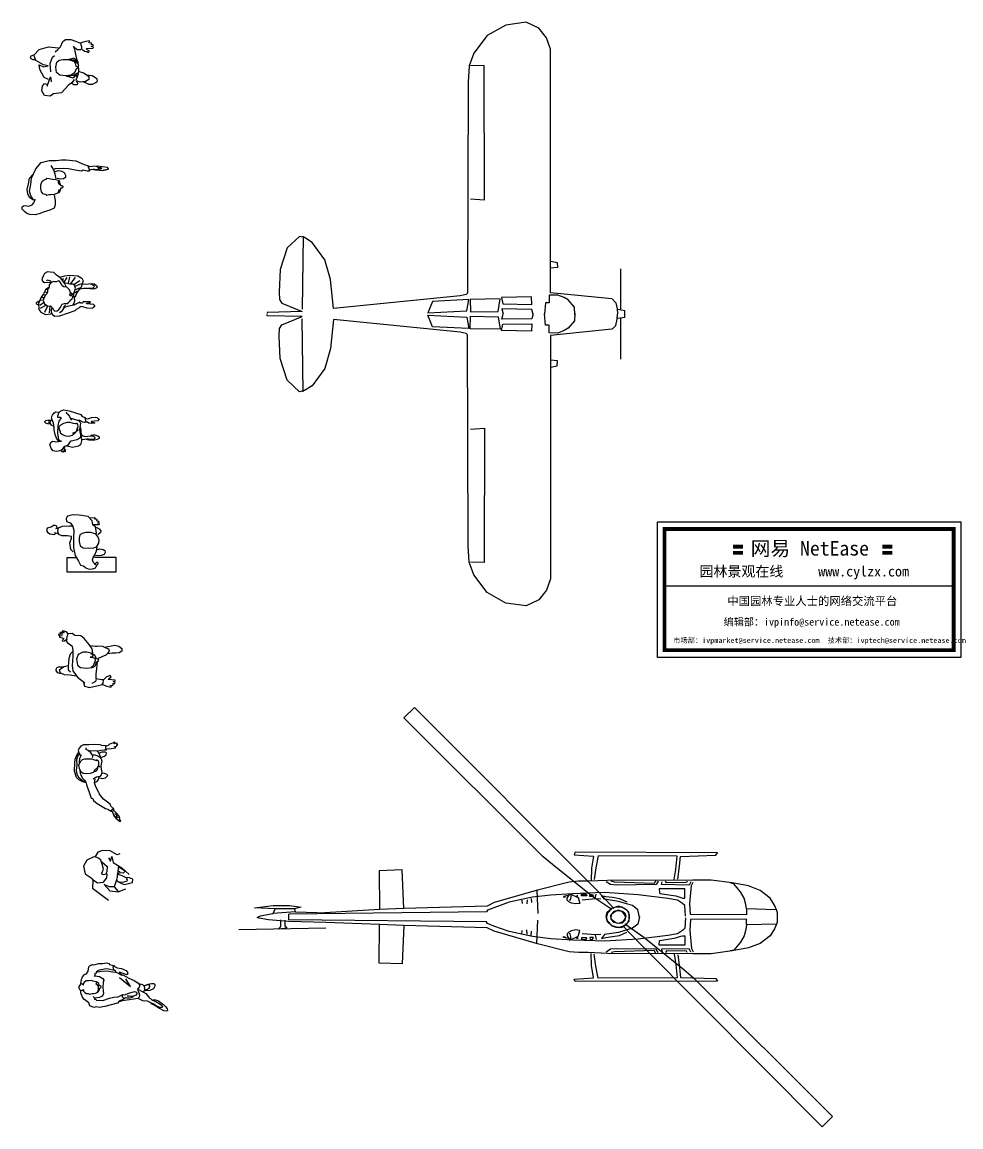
# Model space of a CAD drawing. Extents: x -2207 to 28703, y -11940 to 7083.
# Drawn here: x 13097 to 28703, y -11940 to 6427 of the extents above; entities that cross this region are included whole.
import ezdxf

# ---------------------------------------------------------------- set-up
doc = ezdxf.new("R2010")
doc.units = 0
doc.header["$MEASUREMENT"] = 0
doc.layers.get('0').update_dxf_attribs({"linetype": 'CONTINUOUS'})
for name, color, linetype in [('2D', 7, 'CONTINUOUS'), ('INSERT', 7, 'CONTINUOUS'), ('摆设线', 4, 'CONTINUOUS')]:
    doc.layers.add(name, color=color, linetype=linetype)
doc.styles.add('163', font='SimSun.ttf', dxfattribs={"width": 0.99})

# ---------------------------------------------------------------- blocks, each defined once
blk = doc.blocks.new('C-2PLA08')
at = {"layer": '2D', "color": 0, "linetype": 'BYBLOCK'}
for p, q in [((-3978, 4346), (-3748, 4577)), ((-3748, 4577), (323, 492)), ((-894, 1262), (-3978, 4346)), ((-683, 1091), (-894, 1262)), ((-185, 1364), (-203, 1308)), ((-203, 1308), (225, 1280)), ((2969, 1354), (-185, 1364)), ((225, 1280), (178, 1010)), ((327, 1289), (271, 1020)), ((2076, 1280), (327, 1289)), ((2048, 982), (2076, 1280)), ((2131, 1057), (2150, 1271)), ((2150, 1271), (2931, 1299)), ((2931, 1299), (2969, 1354)), ((204, 374), (-683, 1091)), ((178, 1010), (169, 741)), ((271, 1020), (234, 759)), ((2011, 759), (2048, 982)), ((2094, 768), (2131, 1057)), ((-4017, 973), (-4528, 954)), ((-4528, 954), (-4519, 99)), ((-3979, 117), (-4017, 973)), ((532, 741), (104, 722)), ((2420, 750), (532, 741)), ((1601, 741), (1564, 675)), ((2829, 750), (2420, 750)), ((3294, 685), (2829, 750)), ((-1022, 527), (-1980, 248)), ((-1031, 517), (-1012, 6)), ((-315, 703), (-1022, 527)), ((-110, 722), (-315, 703)), ((104, 722), (-110, 722)), ((671, 117), (323, 492)), ((597, 648), (504, 713)), ((727, 638), (597, 648)), ((690, 703), (615, 722)), ((1564, 675), (690, 703)), ((1611, 648), (727, 638)), ((1657, 722), (1611, 648)), ((2243, 555), (1676, 555)), ((1676, 555), (1685, 462)), ((1732, 648), (1741, 713)), ((2345, 638), (1732, 648)), ((1843, 685), (1815, 722)), ((2280, 694), (1843, 685)), ((2243, 396), (2243, 555)), ((2299, 722), (2280, 694)), ((2383, 713), (2345, 638)), ((2355, 229), (2392, 629)), ((2392, 629), (2429, 703)), ((3331, 666), (3248, 685)), ((3657, 620), (3294, 685)), ((3480, 489), (3331, 666)), ((3917, 517), (3657, 620)), ((4141, 350), (3917, 517)), ((-1980, 248), (-2138, 173)), ((-1645, 257), (-1989, 136)), ((-1133, 369), (-1645, 257)), ((-1366, 303), (-1356, 229)), ((-1245, 313), (-1254, 220)), ((-1161, 341), (-1152, 248)), ((-724, 415), (-1133, 369)), ((-240, 443), (-724, 415)), ((-343, 406), (-445, 387)), ((-445, 387), (-445, 369)), ((-445, 369), (-398, 378)), ((-361, 350), (-305, 443)), ((-361, 303), (-361, 350)), ((-324, 266), (-361, 303)), ((-268, 238), (-324, 266)), ((-296, 303), (-315, 303)), ((-305, 443), (-119, 359)), ((-278, 369), (-296, 303)), ((-278, 434), (-278, 369)), ((262, 462), (-240, 443)), ((-129, 415), (-147, 396)), ((-147, 396), (-147, 378)), ((-147, 378), (-129, 387)), ((-129, 387), (-129, 415)), ((-119, 359), (-101, 313)), ((-101, 313), (-82, 229)), ((-45, 396), (-45, 434)), ((-45, 434), (57, 434)), ((76, 396), (-45, 396)), ((271, 331), (-26, 303)), ((57, 434), (76, 396)), ((141, 387), (150, 434)), ((225, 387), (141, 387)), ((150, 434), (197, 424)), ((197, 424), (225, 387)), ((632, 95), (204, 374)), ((467, 471), (262, 462)), ((262, 331), (281, 434)), ((383, 322), (271, 331)), ((467, 322), (401, 406)), ((401, 406), (494, 387)), ((1211, 424), (467, 471)), ((774, 275), (467, 322)), ((494, 387), (643, 369)), ((643, 369), (801, 341)), ((1090, 182), (774, 275)), ((801, 341), (960, 266)), ((1871, 341), (1211, 424)), ((1685, 462), (1694, 452)), ((1694, 452), (2048, 396)), ((2085, 303), (1871, 341)), ((2048, 396), (2159, 359)), ((2197, 229), (2085, 303)), ((2159, 359), (2197, 350)), ((2197, 350), (2243, 350)), ((2243, 350), (2243, 396)), ((3564, 350), (3480, 489)), ((3601, 210), (3564, 350)), ((4234, 192), (4141, 350)), ((-7291, 136), (-6881, 182)), ((-6835, 108), (-7291, 136)), ((-6965, -4), (-6881, 6)), ((-6881, 182), (-6519, 182)), ((-6881, 6), (-6835, 108)), ((-6388, 43), (-6881, 6)), ((-6407, 108), (-6835, 108)), ((-2147, 42), (-6528, -4)), ((-6519, 182), (-6258, 145)), ((-6258, 145), (-6407, 108)), ((-6407, 108), (-6388, 43)), ((-6388, 43), (-5663, 24)), ((-4519, 99), (-5732, 20)), ((-3979, 117), (-4519, 99)), ((-2138, 173), (-3979, 117)), ((-2128, 80), (-2147, 43)), ((-1989, 136), (-2128, 80)), ((-166, 220), (-268, 238)), ((-82, 229), (-166, 220)), ((504, -50), (522, 34)), ((532, 15), (504, -87)), ((522, 34), (625, 127)), ((634, 127), (532, 15)), ((606, -31), (680, 34)), ((671, 52), (615, -13)), ((625, 127), (718, 155)), ((783, 173), (634, 127)), ((783, 80), (671, 52)), ((680, 34), (746, 71)), ((718, 155), (848, 155)), ((746, 71), (867, 62)), ((913, 117), (783, 173)), ((867, 43), (783, 80)), ((848, 155), (960, 89)), ((867, 62), (922, 6)), ((904, -4), (867, 43)), ((1006, 34), (913, 117)), ((922, 6), (941, -59)), ((960, 89), (1015, -13)), ((1015, -69), (1006, 34)), ((1201, 89), (1090, 182)), ((1229, -4), (1201, 89)), ((2243, 182), (2197, 229)), ((2262, -50), (2243, 182)), ((2373, -13), (2355, 229)), ((3610, 108), (3601, 210)), ((4271, 89), (3610, 108)), ((3610, 108), (3610, 43)), ((3610, 43), (3610, -4)), ((4280, 89), (4234, 192)), ((4299, 24), (4280, 89)), ((4299, -162), (4299, 24)), ((-7235, -78), (-7160, -41)), ((-7188, -97), (-7235, -78)), ((-6984, -134), (-7188, -97)), ((-7160, -41), (-6965, -4)), ((-6528, -171), (-6984, -134)), ((-6705, -283), (-6705, -134)), ((-6621, -143), (-6621, -264)), ((-6528, -134), (-6528, -4)), ((-2147, -180), (-6528, -134)), ((-5709, -190), (-6528, -171)), ((-4519, -236), (-5709, -190)), ((-4528, -1092), (-4519, -236)), ((-3979, -255), (-4519, -236)), ((-2128, -217), (-2147, -180)), ((-1989, -273), (-2128, -217)), ((-1031, -655), (-1012, -143)), ((532, -152), (504, -50)), ((504, -87), (522, -171)), ((522, -171), (625, -264)), ((634, -264), (532, -152)), ((615, -13), (606, -106)), ((615, -124), (606, -31)), ((606, -106), (680, -171)), ((671, -190), (615, -124)), ((783, -217), (671, -190)), ((680, -171), (746, -208)), ((746, -208), (867, -199)), ((867, -180), (783, -217)), ((848, -292), (960, -227)), ((904, -134), (867, -180)), ((867, -199), (922, -143)), ((941, -78), (904, -4)), ((941, -59), (904, -134)), ((1006, -171), (913, -255)), ((913, -222), (1336, -520)), ((922, -143), (941, -78)), ((960, -227), (1015, -124)), ((1015, -69), (1006, -171)), ((1015, -13), (1015, -69)), ((1015, -124), (1015, -69)), ((1201, -227), (1090, -320)), ((1229, -134), (1201, -227)), ((1239, -78), (1229, -4)), ((1239, -59), (1229, -134)), ((2262, -87), (2243, -320)), ((2373, -124), (2355, -366)), ((3610, -22), (2373, -13)), ((3610, -115), (2373, -124)), ((3610, -4), (3610, -22)), ((3610, -134), (3610, -115)), ((3610, -180), (3610, -134)), ((3610, -245), (3610, -180)), ((4271, -227), (3610, -245)), ((4280, -227), (4234, -329)), ((4299, -162), (4280, -227)), ((-5709, -320), (-7635, -357)), ((-6751, -338), (-6705, -283)), ((-6574, -320), (-6751, -338)), ((-6621, -264), (-6574, -320)), ((-3979, -255), (-4017, -1110)), ((-2138, -310), (-3979, -255)), ((-1980, -385), (-2138, -310)), ((-1645, -394), (-1989, -273)), ((-1022, -664), (-1980, -385)), ((-1133, -506), (-1645, -394)), ((-1366, -441), (-1356, -366)), ((-1245, -450), (-1254, -357)), ((-1161, -478), (-1152, -385)), ((-324, -404), (-361, -441)), ((-361, -441), (-361, -487)), ((-361, -487), (-305, -580)), ((-268, -376), (-324, -404)), ((-296, -441), (-315, -441)), ((-278, -506), (-296, -441)), ((-166, -357), (-268, -376)), ((-82, -366), (-166, -357)), ((-119, -497), (-101, -450)), ((-101, -450), (-82, -366)), ((271, -469), (-26, -441)), ((262, -469), (281, -571)), ((383, -459), (271, -469)), ((467, -459), (401, -543)), ((774, -413), (467, -459)), ((625, -264), (718, -292)), ((783, -310), (634, -264)), ((643, -506), (801, -478)), ((718, -292), (848, -292)), ((1090, -320), (774, -413)), ((913, -255), (783, -310)), ((801, -478), (960, -404)), ((869, -264), (1270, -678)), ((1871, -478), (1211, -562)), ((2085, -441), (1871, -478)), ((2197, -366), (2085, -441)), ((2159, -497), (2197, -487)), ((2243, -320), (2197, -366)), ((2197, -487), (2243, -487)), ((2243, -487), (2243, -534)), ((2355, -366), (2392, -766)), ((3564, -487), (3480, -627)), ((3601, -348), (3564, -487)), ((3610, -245), (3601, -348)), ((4141, -487), (3917, -655)), ((4234, -329), (4141, -487)), ((-724, -552), (-1133, -506)), ((-315, -841), (-1022, -664)), ((-240, -580), (-724, -552)), ((-445, -506), (-398, -515)), ((-445, -524), (-445, -506)), ((-343, -543), (-445, -524)), ((-305, -580), (-119, -497)), ((-278, -571), (-278, -506)), ((262, -599), (-240, -580)), ((-147, -515), (-129, -524)), ((-147, -534), (-147, -515)), ((-129, -552), (-147, -534)), ((-129, -524), (-129, -552)), ((-45, -534), (-45, -571)), ((76, -534), (-45, -534)), ((-45, -571), (57, -571)), ((57, -571), (76, -534)), ((141, -524), (150, -571)), ((225, -524), (141, -524)), ((150, -571), (197, -562)), ((197, -562), (225, -524)), ((467, -608), (262, -599)), ((401, -543), (494, -524)), ((1211, -562), (467, -608)), ((494, -524), (643, -506)), ((5288, -4723), (1270, -678)), ((1336, -520), (2224, -1237)), ((1676, -692), (1685, -599)), ((2243, -692), (1676, -692)), ((1685, -599), (1694, -590)), ((1694, -590), (2048, -534)), ((2048, -534), (2159, -497)), ((2243, -534), (2243, -692)), ((3480, -627), (3331, -803)), ((3917, -655), (3657, -757)), ((-110, -859), (-315, -841)), ((104, -859), (-110, -859)), ((532, -878), (104, -859)), ((178, -1148), (169, -878)), ((271, -1157), (234, -896)), ((597, -785), (504, -850)), ((2420, -887), (532, -878)), ((727, -776), (597, -785)), ((690, -841), (615, -859)), ((1564, -813), (690, -841)), ((1611, -785), (727, -776)), ((1601, -878), (1564, -813)), ((1657, -859), (1611, -785)), ((2345, -776), (1732, -785)), ((1732, -785), (1741, -850)), ((1843, -822), (1815, -859)), ((2280, -831), (1843, -822)), ((2011, -896), (2048, -1120)), ((2094, -906), (2131, -1194)), ((2299, -859), (2280, -831)), ((2383, -850), (2345, -776)), ((2392, -766), (2429, -841)), ((2829, -887), (2420, -887)), ((3294, -822), (2829, -887)), ((3331, -803), (3248, -822)), ((3657, -757), (3294, -822)), ((-4017, -1110), (-4528, -1092)), ((225, -1417), (178, -1148)), ((327, -1427), (271, -1157)), ((2048, -1120), (2076, -1417)), ((2131, -1194), (2150, -1408)), ((-203, -1445), (225, -1417)), ((-185, -1501), (-203, -1445)), ((2076, -1417), (327, -1427)), ((2150, -1408), (2931, -1436)), ((2224, -1237), (2434, -1408)), ((2434, -1408), (5519, -4493)), ((2931, -1436), (2969, -1492)), ((2969, -1492), (-185, -1501)), ((5288, -4723), (5519, -4493))]:
    blk.add_line(p, q, dxfattribs=at)
blk = doc.blocks.new('C-2PLA06')
at = {"layer": '2D', "color": 0, "linetype": 'BYBLOCK'}
for p, q in [((150, 6388), (-263, 6157)), ((594, 6453), (150, 6388)), ((875, 6319), (594, 6453)), ((-263, 6157), (-561, 5761)), ((1046, 6100), (875, 6319)), ((1135, 5852), (1046, 6100)), ((-561, 5761), (-666, 5481)), ((1135, 454), (1135, 5852)), ((-666, 5481), (-687, 5119)), ((-332, 5488), (-638, 5481)), ((-327, 2511), (-332, 5488)), ((-687, 5119), (-702, 444)), ((-633, 2532), (-327, 2511)), ((-4428, 1703), (-4701, 1447)), ((-4316, 1677), (-4428, 1703)), ((-4345, 1704), (-4367, 90)), ((-4147, 1569), (-4316, 1677)), ((-3861, 1186), (-4147, 1569)), ((-4701, 1447), (-4858, 970)), ((-3740, 743), (-3861, 1186)), ((1290, 1014), (1137, 999)), ((1148, 1150), (1288, 1125)), ((1288, 1125), (1290, 1014)), ((2690, 983), (2690, 67)), ((-4858, 970), (-4876, 469)), ((-3672, 104), (-3740, 743)), ((-4876, 469), (-4872, 302)), ((-4872, 302), (-4815, 220)), ((-867, 385), (-3672, 104)), ((-1477, 261), (-1583, 8)), ((-671, 305), (-1477, 261)), ((-729, 415), (-867, 385)), ((-702, 444), (-729, 415)), ((-721, 54), (-671, 305)), ((24, 320), (-643, 306)), ((-643, 306), (-637, 28)), ((-25, 40), (24, 320)), ((719, 362), (52, 348)), ((52, 348), (82, 210)), ((723, 195), (719, 362)), ((1303, 402), (1104, 398)), ((1104, 398), (1111, 231)), ((2495, 315), (1135, 454)), ((1443, 349), (1303, 402)), ((1527, 295), (1443, 349)), ((1670, 131), (1527, 295)), ((2501, 315), (2586, 233)), ((-4366, 34), (-5144, 18)), ((-5144, 18), (-5144, -9)), ((-4815, 220), (-4366, 34)), ((-1583, 8), (-721, 54)), ((-637, 28), (-25, 40)), ((725, 84), (57, 98)), ((57, 98), (87, -13)), ((82, 210), (723, 195)), ((755, -27), (725, 84)), ((1028, 229), (1005, -22)), ((1111, 231), (1028, 229)), ((1673, -36), (1670, 131)), ((2586, 233), (2617, 95)), ((2617, 95), (2619, -16)), ((2787, 51), (2620, 78)), ((2787, -94), (2787, 51)), ((-5144, -56), (-5144, -28)), ((-4366, -72), (-5144, -56)), ((-4815, -258), (-4366, -72)), ((-4345, -1742), (-4367, -128)), ((-3672, -142), (-3740, -781)), ((-867, -423), (-3672, -142)), ((-1583, -46), (-721, -92)), ((-1477, -299), (-1583, -46)), ((-721, -92), (-671, -343)), ((-643, -344), (-637, -66)), ((-637, -66), (-25, -78)), ((-25, -78), (24, -358)), ((57, -136), (87, -25)), ((725, -122), (57, -136)), ((82, -247), (723, -233)), ((723, -233), (719, -400)), ((755, -11), (725, -122)), ((1028, -267), (1005, -16)), ((1670, -169), (1527, -333)), ((1673, -2), (1670, -169)), ((2586, -271), (2617, -133)), ((2617, -133), (2619, -21)), ((2787, -94), (2620, -121)), ((2690, -110), (2690, -1020)), ((-4876, -507), (-4872, -340)), ((-4872, -340), (-4815, -258)), ((-671, -343), (-1477, -299)), ((-729, -453), (-867, -423)), ((-702, -482), (-729, -453)), ((-687, -5156), (-702, -482)), ((24, -358), (-643, -344)), ((52, -386), (82, -247)), ((719, -400), (52, -386)), ((1111, -269), (1028, -267)), ((1104, -436), (1111, -269)), ((1303, -440), (1104, -436)), ((2495, -353), (1135, -492)), ((1443, -387), (1303, -440)), ((1527, -333), (1443, -387)), ((2501, -353), (2586, -271)), ((-4858, -1008), (-4876, -507)), ((1135, -492), (1135, -5889)), ((-3740, -781), (-3861, -1223)), ((-4701, -1484), (-4858, -1008)), ((-3861, -1223), (-4147, -1607)), ((1290, -1057), (1137, -1042)), ((1148, -1193), (1288, -1168)), ((1288, -1168), (1290, -1057)), ((-4428, -1740), (-4701, -1484)), ((-4147, -1607), (-4316, -1715)), ((-4316, -1715), (-4428, -1740)), ((-633, -2570), (-327, -2548)), ((-327, -2548), (-332, -5525)), ((-666, -5518), (-687, -5156)), ((-561, -5799), (-666, -5518)), ((-332, -5525), (-638, -5519)), ((-263, -6194), (-561, -5799)), ((1135, -5889), (1046, -6138)), ((150, -6426), (-263, -6194)), ((875, -6357), (594, -6490)), ((1046, -6138), (875, -6357)), ((594, -6490), (150, -6426))]:
    blk.add_line(p, q, dxfattribs=at)
blk = doc.blocks.new('C-2MAN11')
at = {"layer": '2D', "color": 0, "linetype": 'BYBLOCK'}
for p, q in [((-275, 465), (-283, 448)), ((-283, 448), (-218, 437)), ((-209, 467), (-275, 465)), ((-218, 437), (-264, 432)), ((-264, 432), (-264, 416)), ((-264, 416), (-201, 402)), ((-247, 497), (-258, 484)), ((-258, 484), (-209, 467)), ((-190, 492), (-247, 497)), ((-207, 524), (-218, 513)), ((-218, 513), (-190, 492)), ((-196, 383), (-218, 364)), ((-147, 505), (-207, 524)), ((-201, 402), (-196, 383)), ((-182, 353), (-144, 386)), ((-144, 386), (-152, 348)), ((-122, 473), (-147, 505)), ((-141, 386), (-139, 429)), ((-139, 429), (-122, 470)), ((-55, 478), (-122, 473)), ((-11, 446), (-55, 478)), ((92, 440), (-11, 446)), ((147, 397), (92, 440)), ((228, 296), (147, 397)), ((-218, 364), (-212, 348)), ((-212, 348), (-182, 353)), ((-152, 348), (-133, 321)), ((-133, 321), (-90, 296)), ((-90, 296), (-57, 266)), ((-57, 266), (-44, 196)), ((-44, 196), (-44, 101)), ((277, 223), (228, 296)), ((331, 264), (247, 275)), ((291, 150), (277, 223)), ((356, 261), (331, 264)), ((380, 269), (356, 261)), ((456, 264), (380, 269)), ((508, 234), (456, 264)), ((483, 253), (657, 283)), ((554, 215), (508, 234)), ((568, 182), (554, 215)), ((657, 283), (720, 269)), ((720, 269), (771, 231)), ((771, 231), (771, 182)), ((-112, 63), (-114, -10)), ((-90, 136), (-112, 63)), ((-49, 171), (-90, 136)), ((-44, 101), (-57, -57)), ((44, 130), (15, 49)), ((15, 49), (34, -49)), ((125, 166), (44, 130)), ((190, 166), (125, 166)), ((261, 152), (190, 166)), ((277, 87), (245, 85)), ((245, 85), (291, 79)), ((254, 150), (288, 125)), ((325, 118), (261, 152)), ((291, 101), (277, 87)), ((288, 125), (291, 101)), ((291, 79), (320, 66)), ((320, 11), (307, -32)), ((320, 66), (329, 41)), ((329, 41), (320, 11)), ((350, 58), (325, 118)), ((346, -12), (352, 5)), ((376, 50), (350, 58)), ((352, 5), (379, 18)), ((358, -106), (368, 5)), ((389, 36), (376, 50)), ((379, 18), (389, 36)), ((380, 58), (383, 68)), ((383, 68), (443, 95)), ((443, 95), (511, 125)), ((511, 125), (546, 158)), ((611, 152), (541, 142)), ((546, 158), (568, 182)), ((671, 150), (611, 152)), ((725, 158), (671, 150)), ((771, 182), (725, 158)), ((-318, -97), (-326, -135)), ((-326, -135), (-302, -171)), ((-285, -81), (-318, -97)), ((-302, -171), (-245, -187)), ((-207, -84), (-285, -81)), ((-234, -106), (-272, -138)), ((-272, -138), (-247, -179)), ((-247, -179), (-188, -203)), ((-185, -76), (-234, -106)), ((-122, -59), (-185, -76)), ((-114, -10), (-122, -65)), ((-122, -65), (-122, -125)), ((-122, -125), (-82, -157)), ((-57, -57), (-46, -144)), ((-46, -144), (35, -247)), ((34, -49), (86, -85)), ((86, -85), (179, -97)), ((179, -97), (282, -87)), ((291, -70), (261, -87)), ((282, -87), (335, -58)), ((307, -32), (291, -70)), ((335, -58), (346, -12)), ((342, -201), (358, -106)), ((-188, -203), (-93, -209)), ((-93, -209), (13, -225)), ((35, -247), (155, -344)), ((133, -339), (152, -399)), ((155, -344), (133, -339)), ((331, -320), (274, -355)), ((342, -274), (331, -320)), ((342, -277), (342, -201)), ((435, -290), (342, -277)), ((464, -293), (435, -290)), ((440, -374), (462, -347)), ((462, -347), (464, -301)), ((511, -247), (464, -293)), ((579, -222), (511, -247)), ((543, -285), (560, -268)), ((663, -298), (543, -285)), ((560, -268), (592, -241)), ((592, -241), (579, -222)), ((614, -358), (655, -353)), ((633, -361), (614, -358)), ((625, -323), (663, -315)), ((660, -331), (625, -323)), ((627, -380), (633, -361)), ((655, -353), (660, -331)), ((663, -315), (663, -298)), ((152, -399), (231, -420)), ((231, -420), (353, -393)), ((353, -393), (448, -372)), ((448, -372), (521, -399)), ((521, -399), (589, -412)), ((570, -385), (627, -380)), ((606, -393), (570, -385)), ((589, -412), (606, -393))]:
    blk.add_line(p, q, dxfattribs=at)
blk = doc.blocks.new('C-2MAN05')
at = {"layer": '2D', "color": 0, "linetype": 'BYBLOCK'}
for p, q in [((125, 368), (33, 362)), ((221, 362), (125, 368)), ((377, 371), (357, 349)), ((399, 377), (377, 371)), ((447, 397), (399, 377)), ((461, 404), (447, 397)), ((448, 380), (474, 397)), ((505, 390), (448, 380)), ((474, 397), (461, 404)), ((500, 369), (507, 379)), ((511, 368), (500, 369)), ((507, 379), (505, 390)), ((515, 358), (511, 368)), ((-194, 122), (-158, 202)), ((-158, 202), (-139, 228)), ((-148, 175), (-126, 201)), ((-128, 305), (-143, 268)), ((-143, 268), (-132, 230)), ((-132, 230), (-117, 202)), ((-101, 338), (-128, 305)), ((-117, 202), (-99, 190)), ((-55, 360), (-101, 338)), ((-86, 191), (-99, 177)), ((-99, 190), (-86, 191)), ((33, 362), (-55, 360)), ((-9, 283), (-9, 311)), ((22, 267), (-9, 283)), ((65, 228), (22, 267)), ((33, 261), (65, 268)), ((65, 268), (188, 263)), ((90, 201), (65, 228)), ((105, 175), (90, 201)), ((105, 202), (164, 184)), ((164, 184), (219, 155)), ((201, 230), (169, 261)), ((188, 263), (232, 272)), ((217, 190), (201, 230)), ((250, 241), (204, 221)), ((228, 153), (217, 190)), ((248, 349), (221, 362)), ((232, 272), (287, 276)), ((320, 344), (248, 349)), ((307, 241), (250, 241)), ((287, 276), (329, 278)), ((292, 173), (320, 197)), ((325, 230), (307, 241)), ((316, 338), (310, 329)), ((310, 329), (310, 303)), ((310, 303), (322, 283)), ((329, 336), (320, 344)), ((320, 197), (325, 230)), ((357, 349), (329, 336)), ((329, 278), (335, 292)), ((335, 292), (406, 298)), ((406, 298), (478, 309)), ((452, 325), (494, 338)), ((485, 322), (452, 325)), ((478, 309), (485, 322)), ((494, 353), (515, 358)), ((498, 349), (494, 353)), ((494, 338), (498, 349)), ((-207, -78), (-200, 59)), ((-200, 59), (-194, 122)), ((-171, -62), (-160, 21)), ((-165, 114), (-148, 175)), ((-160, 21), (-165, 114)), ((-106, 81), (-136, 21)), ((-136, 21), (-128, -34)), ((-121, 131), (-126, 79)), ((-126, 79), (-125, 56)), ((-99, 177), (-121, 131)), ((-77, 112), (-106, 81)), ((-38, 124), (-77, 112)), ((28, 124), (-38, 124)), ((87, 120), (28, 124)), ((136, 107), (87, 120)), ((96, 149), (105, 175)), ((164, 96), (136, 107)), ((162, 111), (164, 96)), ((191, 100), (162, 111)), ((180, -18), (201, 21)), ((202, 74), (191, 100)), ((197, 10), (210, 2)), ((201, 21), (202, 74)), ((210, 2), (210, -3)), ((219, 155), (241, 127)), ((228, 151), (292, 173)), ((241, 41), (235, 8)), ((235, 8), (241, -42)), ((241, 127), (248, 90)), ((248, 90), (241, 41)), ((-171, -183), (-207, -78)), ((-163, -130), (-171, -62)), ((-132, -220), (-171, -183)), ((-126, -196), (-163, -130)), ((-128, -34), (-101, -82)), ((-115, -62), (-112, -113)), ((-112, -113), (-95, -155)), ((-101, -82), (-58, -108)), ((-95, -155), (-70, -194)), ((-58, -108), (2, -117)), ((2, -117), (61, -111)), ((61, -111), (109, -95)), ((162, -179), (107, -209)), ((109, -95), (136, -73)), ((122, -64), (180, -18)), ((136, -73), (122, -64)), ((147, -84), (125, -89)), ((164, -64), (147, -84)), ((215, -165), (162, -179)), ((177, -32), (164, -64)), ((210, -3), (193, -10)), ((196, -213), (206, -171)), ((241, -139), (215, -165)), ((241, -42), (248, -93)), ((248, -93), (241, -139)), ((294, -115), (248, -110)), ((335, -132), (294, -115)), ((313, -187), (349, -150)), ((349, -150), (335, -132)), ((-90, -242), (-132, -220)), ((-71, -236), (-126, -196)), ((-66, -256), (-90, -242)), ((-31, -247), (-71, -236)), ((-70, -194), (-40, -225)), ((-11, -269), (-66, -256)), ((-40, -225), (-20, -251)), ((-20, -251), (-11, -269)), ((-11, -272), (-7, -306)), ((-7, -306), (40, -428)), ((130, -270), (141, -208)), ((149, -335), (130, -270)), ((141, -262), (172, -250)), ((199, -434), (149, -335)), ((172, -250), (196, -213)), ((210, -188), (265, -199)), ((265, -199), (313, -187)), ((40, -428), (74, -528)), ((74, -528), (100, -532)), ((100, -532), (110, -565)), ((213, -454), (199, -434)), ((211, -462), (213, -454)), ((280, -541), (211, -462)), ((387, -627), (280, -541)), ((110, -565), (173, -617)), ((173, -617), (312, -700)), ((312, -700), (351, -710)), ((351, -710), (405, -744)), ((397, -658), (387, -627)), ((450, -706), (397, -658)), ((408, -739), (419, -718)), ((419, -718), (432, -704)), ((432, -704), (445, -706)), ((446, -720), (450, -706)), ((462, -740), (446, -720)), ((405, -744), (423, -744)), ((423, -744), (450, -817)), ((450, -817), (490, -865)), ((468, -828), (459, -816)), ((460, -779), (482, -792)), ((496, -773), (462, -740)), ((494, -843), (468, -828)), ((482, -792), (492, -816)), ((490, -865), (553, -916)), ((492, -816), (496, -829)), ((516, -853), (494, -843)), ((534, -817), (496, -773)), ((496, -829), (510, -842)), ((510, -842), (516, -853)), ((549, -849), (534, -817)), ((544, -851), (549, -849)), ((551, -875), (544, -851)), ((547, -880), (551, -875)), ((563, -910), (547, -880)), ((553, -916), (563, -910))]:
    blk.add_line(p, q, dxfattribs=at)
blk = doc.blocks.new('A$C38902B1F')
at = {"layer": '2D', "color": 2, "linetype": 'BYBLOCK'}
for p, q in [((238, 798), (189, 714)), ((315, 826), (238, 798)), ((441, 819), (315, 826)), ((559, 756), (441, 819)), ((601, 770), (559, 756)), ((56, 665), (0, 567)), ((0, 567), (28, 441)), ((168, 721), (56, 665)), ((189, 714), (168, 721)), ((245, 700), (203, 714)), ((287, 665), (245, 700)), ((308, 602), (287, 665)), ((301, 637), (392, 560)), ((329, 518), (308, 602)), ((392, 560), (385, 476)), ((413, 707), (448, 651)), ((448, 651), (468, 728)), ((468, 728), (489, 630)), ((489, 630), (636, 539)), ((580, 567), (552, 357)), ((691, 483), (572, 554)), ((28, 441), (140, 364)), ((301, 448), (329, 518)), ((315, 420), (301, 448)), ((392, 434), (315, 420)), ((329, 301), (385, 371)), ((385, 476), (371, 434)), ((385, 371), (392, 434)), ((558, 436), (607, 464)), ((642, 408), (558, 436)), ((570, 490), (600, 478)), ((607, 464), (663, 457)), ((636, 539), (755, 427)), ((698, 380), (642, 408)), ((663, 457), (691, 483)), ((763, 374), (698, 380)), ((817, 352), (763, 374)), ((140, 364), (154, 329)), ((140, 350), (231, 287)), ((154, 329), (147, 203)), ((147, 203), (413, 0)), ((231, 287), (329, 301)), ((427, 224), (343, 259)), ((343, 259), (434, 154)), ((510, 224), (427, 224)), ((552, 357), (510, 224)), ((510, 224), (573, 147)), ((551, 331), (593, 303)), ((573, 140), (699, 189)), ((670, 303), (593, 296)), ((593, 303), (627, 280)), ((627, 280), (677, 261)), ((719, 317), (670, 303)), ((677, 261), (810, 296)), ((705, 366), (726, 338)), ((726, 338), (719, 317)), ((810, 296), (817, 352)), ((434, 154), (573, 140))]:
    blk.add_line(p, q, dxfattribs=at)
blk = doc.blocks.new('C-2MAN07')
at = {"layer": '2D', "color": 0, "linetype": 'BYBLOCK'}
for p, q in [((-151, 403), (-170, 362)), ((-59, 428), (-151, 403)), ((46, 419), (-59, 428)), ((192, 396), (46, 419)), ((262, 327), (192, 396)), ((306, 377), (230, 368)), ((300, 352), (316, 368)), ((316, 368), (306, 377)), ((-485, 203), (-497, 165)), ((-443, 216), (-485, 203)), ((-412, 228), (-443, 216)), ((-383, 250), (-412, 228)), ((-354, 250), (-383, 250)), ((-329, 235), (-354, 250)), ((-345, 197), (-323, 209)), ((-310, 197), (-345, 197)), ((-323, 209), (-329, 235)), ((-310, 152), (-297, 209)), ((-297, 209), (-231, 235)), ((-231, 235), (-116, 241)), ((-170, 362), (-164, 314)), ((-164, 314), (-104, 295)), ((-116, 241), (-59, 241)), ((-104, 295), (-65, 247)), ((-65, 247), (-43, 171)), ((274, 257), (262, 327)), ((316, 225), (274, 257)), ((277, 263), (376, 266)), ((344, 349), (300, 352)), ((328, 165), (316, 225)), ((328, 219), (376, 193)), ((335, 323), (344, 336)), ((373, 314), (335, 323)), ((344, 336), (344, 349)), ((347, 292), (376, 298)), ((382, 282), (347, 292)), ((376, 298), (373, 314)), ((376, 266), (382, 282)), ((376, 193), (405, 158)), ((-497, 165), (-481, 136)), ((-481, 136), (-443, 111)), ((-443, 111), (-402, 105)), ((-402, 105), (-364, 101)), ((-367, 130), (-310, 117)), ((-351, 114), (-367, 130)), ((-364, 101), (-351, 114)), ((-291, 101), (-310, 152)), ((-243, 76), (-291, 101)), ((-151, 79), (-243, 76)), ((-85, 63), (-151, 79)), ((-110, -41), (-85, 35)), ((-85, 35), (-85, 63)), ((-43, 171), (-50, 44)), ((-50, 44), (-50, -118)), ((58, 92), (46, 41)), ((46, 41), (46, -19)), ((93, 117), (58, 92)), ((154, 133), (93, 117)), ((233, 133), (154, 133)), ((319, 108), (233, 133)), ((354, 66), (319, 108)), ((335, 117), (328, 165)), ((379, 6), (354, 66)), ((398, 133), (357, 95)), ((373, -45), (379, 6)), ((405, 158), (398, 133)), ((-94, -152), (-110, -41)), ((-56, -191), (-94, -152)), ((-50, -118), (-21, -251)), ((46, -19), (62, -89)), ((62, -89), (112, -121)), ((112, -121), (201, -127)), ((201, -127), (287, -121)), ((287, -121), (341, -99)), ((306, -238), (331, -172)), ((331, -172), (344, -114)), ((341, -99), (373, -45)), ((341, -156), (389, -140)), ((389, -140), (443, -152)), ((443, -152), (471, -168)), ((471, -168), (478, -200)), ((-158, -292), (-158, -524)), ((-12, -292), (-158, -292)), ((-21, -251), (36, -343)), ((36, -343), (65, -410)), ((268, -324), (277, -283)), ((277, -362), (268, -324)), ((277, -283), (306, -238)), ((300, -381), (277, -362)), ((659, -283), (300, -283)), ((408, -251), (316, -254)), ((341, -362), (328, -371)), ((360, -371), (341, -362)), ((458, -235), (408, -251)), ((478, -200), (458, -235)), ((659, -524), (659, -283)), ((-158, -524), (659, -524)), ((65, -410), (119, -422)), ((119, -422), (157, -457)), ((157, -457), (211, -476)), ((211, -476), (268, -473)), ((268, -473), (316, -454)), ((309, -406), (300, -381)), ((319, -384), (309, -406)), ((316, -454), (328, -432)), ((328, -371), (319, -384)), ((328, -432), (344, -406)), ((344, -406), (360, -390)), ((360, -390), (360, -371))]:
    blk.add_line(p, q, dxfattribs=at)
blk = doc.blocks.new('C-2MAN20')
at = {"layer": '2D', "color": 0, "linetype": 'BYBLOCK'}
for p, q in [((-370, 304), (-360, 374)), ((-360, 374), (-331, 405)), ((-331, 405), (-321, 405)), ((-321, 405), (-298, 416)), ((-298, 416), (-274, 411)), ((-274, 411), (-191, 431)), ((-191, 431), (-127, 431)), ((-127, 431), (-59, 444)), ((-59, 444), (-20, 431)), ((-20, 431), (-15, 416)), ((-15, 416), (57, 400)), ((55, 390), (42, 374)), ((42, 374), (44, 346)), ((57, 400), (70, 382)), ((70, 382), (114, 361)), ((-484, 165), (-464, 211)), ((-464, 211), (-433, 250)), ((-433, 250), (-407, 258)), ((-407, 258), (-396, 258)), ((-396, 258), (-370, 304)), ((-261, 232), (-272, 214)), ((-261, 263), (-261, 232)), ((-243, 258), (-261, 263)), ((-259, 227), (-181, 214)), ((-233, 297), (-243, 258)), ((-217, 291), (-233, 297)), ((-215, 310), (-217, 291)), ((-189, 320), (-215, 310)), ((-215, 294), (-150, 304)), ((-72, 341), (-189, 320)), ((-181, 214), (-127, 183)), ((-150, 304), (-62, 310)), ((-31, 335), (-72, 341)), ((-62, 310), (32, 291)), ((63, 315), (-31, 335)), ((32, 291), (86, 286)), ((44, 346), (57, 325)), ((68, 325), (63, 315)), ((83, 312), (68, 325)), ((94, 281), (83, 312)), ((133, 266), (94, 281)), ((114, 361), (184, 351)), ((187, 234), (133, 266)), ((153, 286), (146, 278)), ((146, 278), (200, 240)), ((270, 245), (153, 286)), ((153, 201), (335, 48)), ((184, 351), (273, 312)), ((200, 240), (187, 234)), ((208, 245), (304, 190)), ((273, 312), (267, 302)), ((267, 302), (283, 291)), ((273, 255), (270, 245)), ((283, 255), (273, 255)), ((283, 291), (286, 278)), ((293, 263), (283, 255)), ((286, 278), (293, 263)), ((304, 190), (392, 146)), ((-505, 79), (-523, 48)), ((-523, 48), (-523, 19)), ((-523, 19), (-515, -1)), ((-484, 92), (-505, 79)), ((-490, 95), (-484, 165)), ((-458, 87), (-484, 92)), ((-453, 69), (-458, 87)), ((-451, 95), (-453, 69)), ((-435, 118), (-451, 95)), ((-401, 141), (-435, 118)), ((-357, 144), (-401, 141)), ((-321, 149), (-357, 144)), ((-290, 139), (-321, 149)), ((-220, 123), (-290, 139)), ((-228, 113), (-243, 126)), ((-243, 92), (-233, 95)), ((-220, 84), (-243, 92)), ((-233, 95), (-228, 113)), ((-194, 100), (-220, 123)), ((-197, 48), (-220, 84)), ((-204, -30), (-199, 4)), ((-200, 95), (-187, 59)), ((-199, 4), (-197, 48)), ((-186, 66), (-194, 100)), ((-183, 22), (-191, -15)), ((-169, 59), (-186, 66)), ((-186, -19), (-181, 14)), ((-181, 14), (-170, 21)), ((-170, 21), (-152, 39)), ((-153, 47), (-169, 59)), ((-152, 39), (-153, 47)), ((-121, 113), (-129, 40)), ((-129, 40), (-121, -30)), ((-127, 183), (-111, 157)), ((-111, 157), (-121, 113)), ((335, 48), (257, 177)), ((392, 146), (457, 108)), ((472, 22), (449, 4)), ((449, 4), (472, -56)), ((454, 1), (477, -9)), ((457, 108), (488, 69)), ((488, 69), (472, 22)), ((496, 87), (480, 84)), ((540, 79), (496, 87)), ((566, 51), (540, 79)), ((584, 63), (563, 56)), ((566, 66), (625, 87)), ((571, 12), (566, 51)), ((571, -12), (571, 12)), ((576, -1), (615, 6)), ((628, 74), (584, 63)), ((615, 6), (643, 25)), ((625, 87), (685, 100)), ((654, 63), (628, 74)), ((643, 25), (654, 43)), ((654, 43), (654, 63)), ((713, 12), (654, -19)), ((685, 100), (721, 97)), ((737, 56), (713, 12)), ((721, 97), (739, 82)), ((739, 82), (737, 56)), ((-515, -1), (-492, -14)), ((-492, -14), (-461, -17)), ((-492, -58), (-492, -22)), ((-471, -118), (-492, -58)), ((-443, -159), (-471, -118)), ((-461, -17), (-448, -1)), ((-448, -1), (-448, -27)), ((-448, -27), (-427, -53)), ((-401, -188), (-443, -159)), ((-427, -53), (-399, -69)), ((-399, -69), (-370, -69)), ((-370, -69), (-347, -76)), ((-347, -76), (-305, -69)), ((-305, -69), (-274, -66)), ((-287, -120), (-272, -133)), ((-274, -66), (-233, -58)), ((-272, -133), (-267, -162)), ((-267, -162), (-248, -162)), ((-228, -141), (-261, -146)), ((-248, -162), (-225, -185)), ((-233, -58), (-210, -45)), ((-184, -133), (-228, -141)), ((-225, -48), (-204, -30)), ((-225, -185), (-184, -180)), ((-210, -45), (-186, -19)), ((-140, -110), (-184, -133)), ((-184, -180), (-127, -185)), ((-124, -97), (-140, -110)), ((-127, -185), (-18, -146)), ((-114, -66), (-124, -97)), ((-121, -30), (-114, -66)), ((-18, -146), (57, -128)), ((57, -128), (130, -123)), ((130, -123), (205, -84)), ((216, -164), (146, -193)), ((319, -170), (187, -190)), ((210, -95), (197, -107)), ((197, -107), (197, -123)), ((197, -123), (213, -139)), ((205, -84), (234, -87)), ((213, -139), (229, -141)), ((234, -149), (216, -164)), ((234, -87), (304, -61)), ((249, -141), (234, -149)), ((273, -146), (249, -141)), ((317, -146), (273, -146)), ((312, -113), (278, -110)), ((304, -61), (402, -32)), ((332, -120), (312, -113)), ((369, -133), (317, -146)), ((389, -159), (319, -170)), ((353, -118), (332, -120)), ((374, -118), (353, -118)), ((374, -118), (369, -133)), ((436, -92), (374, -118)), ((454, -152), (389, -159)), ((402, -32), (415, -40)), ((415, -40), (428, -40)), ((428, -40), (431, -53)), ((446, -61), (428, -82)), ((428, -82), (436, -92)), ((431, -53), (446, -61)), ((477, -126), (454, -152)), ((503, -175), (459, -152)), ((472, -56), (485, -95)), ((477, -9), (514, -30)), ((485, -95), (477, -126)), ((540, -188), (503, -175)), ((514, -30), (550, -45)), ((550, -45), (586, -69)), ((553, -35), (571, -12)), ((654, -19), (576, -25)), ((586, -69), (636, -126)), ((636, -126), (695, -177)), ((695, -177), (752, -198)), ((706, -175), (747, -172)), ((747, -172), (796, -190)), ((-357, -224), (-401, -188)), ((-344, -273), (-357, -224)), ((-277, -299), (-344, -273)), ((-235, -289), (-277, -299)), ((-189, -302), (-235, -289)), ((-95, -284), (-189, -302)), ((13, -258), (-95, -284)), ((117, -229), (13, -258)), ((146, -193), (117, -229)), ((187, -190), (153, -206)), ((615, -196), (540, -188)), ((672, -221), (615, -196)), ((680, -242), (669, -224)), ((721, -247), (672, -221)), ((703, -253), (680, -242)), ((768, -286), (703, -253)), ((768, -276), (721, -247)), ((752, -198), (853, -260)), ((825, -302), (768, -276)), ((804, -312), (768, -286)), ((796, -190), (846, -229)), ((838, -330), (804, -312)), ((853, -299), (825, -302)), ((887, -354), (838, -330)), ((846, -229), (879, -250)), ((853, -260), (864, -284)), ((864, -284), (853, -299)), ((879, -250), (921, -289)), ((926, -361), (887, -354)), ((921, -289), (944, -322)), ((947, -356), (926, -361)), ((944, -322), (947, -356))]:
    blk.add_line(p, q, dxfattribs=at)
blk = doc.blocks.new('C-2MAN04')
at = {"layer": '2D', "color": 0, "linetype": 'BYBLOCK'}
for p, q in [((-252, 213), (-235, 247)), ((-244, 168), (-252, 213)), ((-235, 247), (-207, 286)), ((-207, 286), (-179, 301)), ((-179, 301), (-128, 299)), ((-149, 239), (-130, 284)), ((-145, 211), (-149, 239)), ((-106, 209), (-145, 211)), ((-130, 284), (-100, 320)), ((-126, 148), (-89, 202)), ((-89, 202), (-106, 209)), ((-100, 320), (-48, 335)), ((-48, 335), (40, 320)), ((-5, 295), (-10, 284)), ((-10, 284), (16, 262)), ((16, 262), (44, 228)), ((40, 320), (147, 284)), ((44, 228), (57, 198)), ((57, 198), (79, 166)), ((182, 161), (59, 198)), ((147, 284), (233, 256)), ((233, 256), (255, 228)), ((255, 228), (304, 206)), ((302, 200), (311, 163)), ((304, 206), (317, 185)), ((317, 185), (367, 194)), ((367, 194), (412, 211)), ((412, 211), (472, 213)), ((472, 213), (500, 211)), ((500, 211), (504, 204)), ((504, 204), (517, 200)), ((517, 200), (524, 187)), ((524, 187), (534, 185)), ((534, 185), (539, 176)), ((-366, 133), (-362, 144)), ((-349, 116), (-366, 133)), ((-362, 144), (-345, 161)), ((-313, 103), (-349, 116)), ((-345, 161), (-300, 172)), ((-268, 97), (-313, 103)), ((-287, 151), (-306, 146)), ((-285, 116), (-304, 123)), ((-300, 172), (-252, 166)), ((-261, 163), (-287, 151)), ((-274, 105), (-285, 116)), ((-276, 116), (-274, 142)), ((-252, 80), (-276, 116)), ((-274, 142), (-250, 168)), ((-214, 60), (-252, 80)), ((-222, 112), (-244, 168)), ((-207, 50), (-222, 112)), ((-209, -2), (-207, 50)), ((-147, -49), (-141, 75)), ((-141, 75), (-126, 148)), ((-106, 82), (-132, 54)), ((-132, 54), (-123, 5)), ((-123, 5), (-108, -23)), ((-53, 108), (-106, 82)), ((6, 125), (-53, 108)), ((59, 123), (6, 125)), ((115, 110), (59, 123)), ((147, 105), (115, 110)), ((162, 108), (147, 105)), ((175, 110), (162, 108)), ((162, -23), (175, 20)), ((182, 95), (175, 110)), ((175, 20), (188, 58)), ((182, 11), (176, 14)), ((216, 157), (182, 161)), ((188, 58), (182, 95)), ((188, 5), (182, 11)), ((186, -3), (188, 5)), ((197, 157), (216, 138)), ((220, 48), (212, 11)), ((212, 11), (216, -28)), ((268, 133), (216, 157)), ((216, 138), (227, 114)), ((227, 114), (220, 48)), ((225, 52), (233, -2)), ((298, 123), (268, 133)), ((311, 131), (298, 123)), ((311, 142), (302, 133)), ((311, 163), (311, 142)), ((319, 133), (311, 131)), ((347, 129), (319, 133)), ((367, 116), (347, 129)), ((418, 110), (367, 116)), ((412, 142), (405, 136)), ((405, 136), (448, 127)), ((463, 146), (412, 142)), ((463, 112), (418, 110)), ((448, 127), (470, 121)), ((524, 155), (463, 146)), ((470, 121), (463, 112)), ((530, 172), (524, 155)), ((539, 176), (530, 172)), ((-194, -75), (-209, -2)), ((-171, -135), (-194, -75)), ((-128, -195), (-171, -135)), ((-136, -122), (-147, -49)), ((-132, -157), (-136, -122)), ((-113, -180), (-132, -157)), ((-85, -187), (-113, -180)), ((-108, -23), (-111, -47)), ((-111, -47), (-70, -75)), ((-70, -75), (-22, -94)), ((-22, -94), (36, -99)), ((36, -99), (74, -92)), ((79, -182), (64, -187)), ((74, -92), (98, -84)), ((124, -174), (79, -182)), ((98, -84), (113, -71)), ((104, -49), (162, -23)), ((111, -60), (104, -49)), ((113, -71), (111, -60)), ((113, -65), (129, -59)), ((167, -163), (124, -174)), ((129, -59), (141, -44)), ((141, -44), (150, -30)), ((167, -15), (168, -13)), ((216, -135), (167, -163)), ((168, -13), (186, -3)), ((216, -28), (233, -88)), ((233, -88), (216, -135)), ((246, -180), (227, -245)), ((233, -2), (240, -96)), ((240, -96), (246, -180)), ((244, -81), (272, -96)), ((296, -157), (251, -165)), ((272, -96), (306, -105)), ((332, -150), (296, -157)), ((306, -105), (352, -101)), ((324, -154), (367, -163)), ((362, -150), (332, -150)), ((352, -101), (397, -94)), ((395, -159), (362, -150)), ((367, -163), (442, -167)), ((433, -157), (395, -159)), ((397, -94), (435, -101)), ((433, -86), (401, -92)), ((474, -86), (433, -86)), ((461, -146), (433, -157)), ((435, -101), (461, -114)), ((442, -167), (511, -154)), ((461, -114), (468, -129)), ((468, -129), (461, -146)), ((517, -99), (474, -86)), ((511, -154), (543, -133)), ((543, -116), (517, -99)), ((543, -133), (543, -116)), ((-280, -240), (-261, -204)), ((-261, -305), (-280, -240)), ((-261, -204), (-237, -184)), ((-225, -343), (-261, -305)), ((-237, -184), (-205, -191)), ((-169, -356), (-225, -343)), ((-205, -191), (-179, -195)), ((-179, -195), (-143, -193)), ((-113, -348), (-169, -356)), ((-143, -193), (-85, -187)), ((-78, -322), (-113, -348)), ((-98, -339), (-76, -360)), ((-55, -292), (-78, -322)), ((-76, -360), (-66, -357)), ((-72, -344), (-51, -360)), ((-66, -357), (-72, -344)), ((-31, -275), (-55, -292)), ((-18, -330), (-55, -296)), ((-51, -360), (-43, -356)), ((-48, -287), (-35, -289)), ((-48, -345), (-28, -359)), ((-43, -356), (-48, -345)), ((-43, -326), (-18, -339)), ((-20, -355), (-43, -326)), ((-33, -284), (-37, -279)), ((-35, -289), (-33, -284)), ((16, -251), (-31, -275)), ((-28, -359), (-20, -355)), ((-18, -339), (-18, -330)), ((27, -275), (-3, -268)), ((55, -191), (16, -251)), ((96, -288), (27, -275)), ((197, -266), (96, -288)), ((227, -245), (197, -266))]:
    blk.add_line(p, q, dxfattribs=at)
blk = doc.blocks.new('C-2MAN03')
at = {"layer": '2D', "color": 0, "linetype": 'BYBLOCK'}
for p, q in [((-240, 382), (-254, 348)), ((-189, 409), (-240, 382)), ((-147, 404), (-189, 409)), ((-84, 398), (-147, 404)), ((-39, 353), (-84, 398)), ((-278, 295), (-283, 273)), ((-283, 273), (-267, 250)), ((-254, 348), (-278, 295)), ((-267, 250), (-238, 232)), ((-238, 232), (-185, 235)), ((-193, 270), (-205, 261)), ((-153, 259), (-193, 270)), ((-185, 235), (-138, 232)), ((-133, 223), (-162, 194)), ((-162, 194), (-162, 159)), ((-131, 243), (-153, 259)), ((-138, 232), (-131, 243)), ((-88, 250), (-133, 223)), ((-66, 243), (-88, 250)), ((-39, 243), (-66, 243)), ((32, 302), (-39, 353)), ((-6, 261), (-39, 243)), ((10, 252), (-6, 261)), ((46, 205), (10, 252)), ((17, 317), (99, 342)), ((95, 221), (32, 302)), ((52, 174), (46, 205)), ((66, 266), (77, 302)), ((90, 237), (135, 313)), ((182, 205), (90, 226)), ((129, 152), (95, 221)), ((99, 342), (171, 353)), ((162, 219), (184, 324)), ((171, 353), (316, 340)), ((229, 203), (182, 205)), ((196, 212), (278, 313)), ((260, 185), (229, 203)), ((252, 203), (350, 266)), ((274, 134), (260, 185)), ((272, 172), (374, 217)), ((316, 340), (383, 304)), ((388, 210), (368, 152)), ((383, 304), (406, 259)), ((406, 259), (388, 210)), ((395, 208), (439, 203)), ((439, 203), (493, 210)), ((493, 210), (542, 214)), ((518, 208), (556, 199)), ((542, 214), (589, 208)), ((556, 199), (585, 176)), ((589, 208), (625, 183)), ((-254, 45), (-301, -22)), ((-220, 22), (-256, 27)), ((-223, 107), (-254, 45)), ((-220, 18), (-252, -29)), ((-196, 62), (-225, 71)), ((-160, 154), (-223, 107)), ((-198, 40), (-220, 18)), ((-198, 109), (-202, 114)), ((-187, 76), (-198, 40)), ((-173, 127), (-191, 107)), ((-191, 107), (-187, 76)), ((-162, 159), (-173, 127)), ((82, 159), (52, 174)), ((131, 152), (82, 159)), ((162, 125), (131, 152)), ((178, 109), (162, 125)), ((189, 80), (178, 109)), ((184, 25), (191, 54)), ((189, 11), (184, 25)), ((191, 54), (189, 80)), ((218, 4), (189, 11)), ((191, 70), (198, 57)), ((198, 57), (227, 41)), ((201, 23), (198, 12)), ((227, 34), (201, 23)), ((224, 5), (218, 4)), ((229, 11), (224, 5)), ((227, 41), (227, 34)), ((229, -13), (229, 11)), ((245, 33), (263, 96)), ((260, -22), (245, 33)), ((260, 58), (305, 85)), ((263, 96), (274, 134)), ((298, 60), (265, -16)), ((278, 112), (348, 143)), ((330, 109), (298, 60)), ((368, 152), (330, 109)), ((417, 130), (341, 121)), ((475, 132), (417, 130)), ((518, 127), (475, 132)), ((533, 132), (489, 134)), ((578, 123), (518, 127)), ((565, 136), (533, 132)), ((582, 156), (565, 136)), ((620, 138), (578, 123)), ((585, 176), (582, 156)), ((636, 156), (620, 138)), ((625, 183), (636, 156)), ((-370, -103), (-377, -118)), ((-377, -118), (-368, -130)), ((-330, -81), (-370, -103)), ((-368, -130), (-341, -141)), ((-301, -22), (-339, -118)), ((-339, -118), (-332, -219)), ((-256, -107), (-316, -152)), ((-214, -145), (-314, -203)), ((-270, -65), (-308, -69)), ((-256, -29), (-278, -13)), ((-252, -29), (-263, -69)), ((-263, -69), (-238, -123)), ((-238, -123), (-182, -161)), ((-191, -163), (-238, -268)), ((-182, -161), (-142, -159)), ((-149, -165), (-162, -275)), ((-142, -159), (-106, -188)), ((23, -192), (46, -154)), ((46, -154), (57, -130)), ((57, -130), (93, -118)), ((140, -168), (82, -190)), ((82, -188), (88, -168)), ((88, -168), (106, -150)), ((93, -118), (135, -116)), ((106, -150), (115, -143)), ((135, -116), (160, -101)), ((247, -143), (140, -168)), ((160, -101), (182, -78)), ((182, -78), (196, -56)), ((196, -56), (216, -47)), ((216, -47), (229, -13)), ((236, -139), (256, -114)), ((348, -96), (247, -143)), ((256, -114), (263, -76)), ((263, -76), (260, -22)), ((292, -212), (352, -177)), ((359, -112), (348, -96)), ((352, -177), (357, -165)), ((357, -165), (392, -170)), ((386, -112), (359, -112)), ((404, -92), (386, -112)), ((392, -170), (464, -192)), ((466, -89), (404, -92)), ((459, -123), (464, -114)), ((582, -132), (459, -123)), ((464, -114), (497, -105)), ((520, -89), (466, -89)), ((497, -105), (527, -101)), ((527, -101), (520, -89)), ((560, -197), (567, -183)), ((567, -183), (582, -181)), ((580, -168), (596, -168)), ((582, -181), (580, -168)), ((587, -148), (582, -132)), ((598, -152), (587, -148)), ((596, -168), (598, -152)), ((-332, -219), (-301, -264)), ((-301, -264), (-223, -299)), ((-223, -299), (-135, -288)), ((-135, -288), (-117, -275)), ((-120, -190), (-129, -226)), ((-129, -226), (-126, -259)), ((-126, -259), (-111, -295)), ((-111, -295), (-71, -331)), ((-106, -188), (-97, -217)), ((-97, -217), (-68, -244)), ((-71, -331), (17, -322)), ((-68, -244), (-28, -239)), ((-28, -239), (1, -217)), ((1, -217), (23, -192)), ((35, -255), (8, -275)), ((17, -322), (142, -279)), ((66, -219), (35, -255)), ((82, -190), (66, -219)), ((142, -279), (272, -237)), ((272, -237), (292, -212)), ((464, -192), (560, -197))]:
    blk.add_line(p, q, dxfattribs=at)
blk = doc.blocks.new('C-2MAN15')
at = {"layer": '2D', "color": 0, "linetype": 'BYBLOCK'}
for p, q in [((-59, 305), (30, 411)), ((30, 411), (159, 444)), ((159, 444), (276, 444)), ((276, 444), (365, 454)), ((365, 454), (445, 456)), ((445, 456), (601, 439)), ((601, 439), (740, 379)), ((740, 379), (814, 359)), ((-164, 151), (-109, 213)), ((-134, 149), (-59, 305)), ((209, 337), (196, 364)), ((236, 285), (209, 337)), ((258, 307), (226, 297)), ((258, 216), (236, 285)), ((253, 260), (313, 278)), ((400, 315), (258, 307)), ((276, 139), (258, 216)), ((313, 278), (370, 270)), ((370, 270), (407, 245)), ((484, 307), (400, 315)), ((407, 245), (432, 201)), ((432, 201), (430, 163)), ((594, 283), (484, 307)), ((700, 270), (594, 283)), ((725, 283), (700, 270)), ((792, 270), (725, 283)), ((832, 268), (792, 270)), ((829, 290), (809, 352)), ((814, 359), (824, 345)), ((822, 285), (832, 268)), ((834, 285), (822, 285)), ((824, 345), (881, 349)), ((862, 295), (834, 285)), ((931, 283), (862, 295)), ((881, 349), (961, 359)), ((934, 292), (891, 300)), ((1055, 275), (931, 283)), ((973, 300), (934, 292)), ((939, 352), (978, 330)), ((961, 359), (1130, 332)), ((1020, 302), (973, 300)), ((978, 330), (1020, 327)), ((1020, 327), (1033, 315)), ((1033, 315), (1020, 302)), ((1065, 285), (1055, 275)), ((1102, 285), (1065, 285)), ((1105, 292), (1102, 285)), ((1142, 295), (1105, 292)), ((1130, 332), (1130, 320)), ((1130, 320), (1142, 312)), ((1142, 312), (1142, 295)), ((-206, -35), (-183, 59)), ((-183, 59), (-164, 151)), ((-169, -62), (-144, 47)), ((-144, 47), (-134, 149)), ((20, -18), (23, 42)), ((23, 42), (42, 101)), ((42, 101), (77, 126)), ((77, 126), (119, 139)), ((112, 149), (114, 154)), ((119, 139), (112, 149)), ((114, 154), (162, 144)), ((162, 144), (221, 136)), ((221, 136), (273, 131)), ((273, 131), (313, 119)), ((353, 134), (291, 144)), ((313, 119), (330, 92)), ((314, 85), (314, 100)), ((321, 58), (314, 85)), ((336, 41), (321, 58)), ((330, 92), (340, 52)), ((340, 52), (353, 32)), ((397, 139), (353, 134)), ((353, 32), (372, 30)), ((372, 30), (389, 17)), ((388, 0), (372, -12)), ((389, 17), (388, 0)), ((430, 163), (397, 139)), ((-196, -109), (-206, -35)), ((-166, -171), (-196, -109)), ((-146, -144), (-169, -62)), ((-114, -211), (-166, -171)), ((-114, -194), (-146, -144)), ((35, -77), (20, -18)), ((62, -109), (35, -77)), ((114, -124), (62, -109)), ((109, -132), (114, -124)), ((114, -137), (109, -132)), ((157, -127), (114, -137)), ((184, -124), (157, -127)), ((246, -119), (184, -124)), ((316, -94), (246, -119)), ((246, -129), (258, -221)), ((335, -62), (316, -94)), ((318, -84), (320, -54)), ((320, -54), (330, -29)), ((352, -17), (335, -62)), ((372, -12), (352, -17)), ((-290, -323), (-253, -303)), ((-288, -362), (-290, -323)), ((-250, -402), (-288, -362)), ((-253, -303), (-213, -308)), ((-213, -308), (-176, -313)), ((-176, -313), (-124, -290)), ((-124, -290), (-97, -261)), ((-92, -214), (-114, -194)), ((-97, -261), (-82, -228)), ((-74, -204), (-92, -214)), ((-82, -228), (-74, -204)), ((244, -345), (174, -382)), ((261, -293), (244, -345)), ((258, -221), (261, -293)), ((-213, -434), (-250, -402)), ((-159, -452), (-213, -434)), ((-72, -457), (-159, -452)), ((10, -437), (-72, -457)), ((62, -414), (10, -437)), ((174, -382), (62, -414))]:
    blk.add_line(p, q, dxfattribs=at)
blk = doc.blocks.new('C-2MAN10')
at = {"layer": '2D', "color": 0, "linetype": 'BYBLOCK'}
for p, q in [((96, 339), (136, 426)), ((136, 426), (180, 458)), ((180, 458), (265, 461)), ((265, 461), (343, 429)), ((343, 429), (425, 400)), ((425, 400), (445, 336)), ((515, 426), (431, 406)), ((576, 438), (515, 426)), ((565, 403), (579, 423)), ((611, 400), (565, 403)), ((579, 423), (576, 438)), ((597, 374), (614, 386)), ((635, 371), (597, 374)), ((614, 386), (611, 400)), ((638, 356), (635, 371)), ((-403, 164), (-391, 190)), ((-391, 190), (-350, 205)), ((-350, 199), (-260, 295)), ((-315, 109), (-350, 199)), ((-260, 295), (-105, 339)), ((-105, 339), (61, 319)), ((-38, 164), (-7, 193)), ((4, 253), (52, 295)), ((52, 295), (96, 339)), ((308, 348), (329, 301)), ((326, 322), (308, 348)), ((378, 289), (326, 322)), ((329, 301), (337, 237)), ((337, 237), (358, 135)), ((428, 287), (378, 289)), ((442, 298), (428, 287)), ((445, 336), (442, 298)), ((463, 295), (492, 263)), ((492, 263), (530, 257)), ((527, 307), (632, 313)), ((539, 287), (527, 307)), ((530, 257), (562, 243)), ((576, 266), (539, 287)), ((562, 243), (576, 266)), ((603, 342), (638, 356)), ((635, 336), (603, 342)), ((632, 313), (643, 327)), ((643, 327), (635, 336)), ((-394, 135), (-403, 164)), ((-359, 121), (-394, 135)), ((-327, 121), (-359, 121)), ((-190, 36), (-315, 109)), ((-260, 36), (-187, 4)), ((-251, -37), (-260, 36)), ((-111, 22), (-190, 36)), ((-187, 4), (-111, 22)), ((-79, 59), (-38, 164)), ((-65, -80), (-79, 59)), ((17, -2), (31, 83)), ((31, 83), (72, 115)), ((72, 115), (139, 129)), ((139, 129), (218, 124)), ((218, 124), (282, 109)), ((230, 126), (320, 156)), ((308, 115), (230, 126)), ((282, 109), (323, 94)), ((384, 57), (308, 115)), ((320, 156), (355, 94)), ((323, 94), (340, 62)), ((340, 62), (349, 16)), ((349, 16), (372, 4)), ((352, 138), (384, 68)), ((355, 94), (352, 138)), ((358, 135), (384, 80)), ((372, 4), (381, -16)), ((384, 80), (395, -46)), ((-178, -173), (-251, -37)), ((-105, -206), (-178, -173)), ((-126, -319), (-71, -159)), ((-71, -159), (-59, -246)), ((26, -92), (17, -2)), ((84, -136), (26, -92)), ((183, -144), (84, -136)), ((270, -133), (183, -144)), ((192, -150), (308, -136)), ((303, -182), (192, -150)), ((308, -109), (270, -133)), ((355, -112), (303, -182)), ((337, -74), (308, -109)), ((308, -136), (384, -95)), ((352, -37), (337, -74)), ((381, -16), (352, -37)), ((364, -176), (352, -217)), ((358, -162), (355, -112)), ((384, -121), (358, -162)), ((388, -110), (364, -176)), ((395, -46), (388, -110)), ((405, -72), (477, -95)), ((477, -95), (521, -121)), ((521, -121), (565, -156)), ((571, -139), (539, -135)), ((565, -156), (568, -206)), ((623, -147), (571, -139)), ((674, -178), (623, -147)), ((704, -202), (674, -178)), ((-216, -392), (-207, -316)), ((-207, -316), (-173, -275)), ((-173, -275), (-135, -284)), ((-135, -284), (-126, -319)), ((227, -302), (110, -427)), ((291, -258), (227, -302)), ((314, -296), (282, -275)), ((320, -208), (291, -258)), ((364, -293), (314, -296)), ((352, -217), (370, -258)), ((422, -252), (361, -226)), ((381, -278), (364, -293)), ((370, -258), (381, -278)), ((509, -240), (422, -252)), ((476, -245), (567, -281)), ((568, -206), (509, -240)), ((567, -281), (628, -284)), ((628, -284), (682, -256)), ((682, -256), (707, -232)), ((707, -232), (704, -202)), ((-173, -473), (-216, -392)), ((-76, -485), (-173, -473)), ((-24, -447), (-76, -485)), ((110, -427), (-24, -447))]:
    blk.add_line(p, q, dxfattribs=at)
blk = doc.blocks.new('网易-园林在线')
at = {"color": 7}
for p, q in [((895.5, 1301.4), (3418.5, 1301.4)), ((895.5, 174.5), (895.5, 1301.4)), ((3418.5, 1301.4), (3418.5, 174.5)), ((956.3, 769.9), (3357.5, 769.9)), ((3418.5, 174.5), (895.5, 174.5))]:
    blk.add_line(p, q, dxfattribs=at)
at = {"color": 7, "const_width": 31.6}
blk.add_lwpolyline([(955.3, 234.3), (955.3, 1241.6), (3358.7, 1241.6), (3358.7, 234.3), (955.3, 234.3)], dxfattribs=at)
at = {"color": 3, "style": '163'}
for s, height, p in [('〓', 75.2, (1515.2, 1029.9)), ('网易 NetEase', 120.31, (1671.4, 1020.5)), ('〓', 75.2, (2754.9, 1029.9)), ('园林景观在线     www.cylzx.com', 85.271, (1244.9, 846.9)), ('中国园林专业人士的网络交流平台', 69.07, (1476.9, 607.9)), ('编辑部：ivpinfo@service.netease.com', 61.395, (1446.8, 438.4)), ('市场部：ivpmarket@service.netease.com  技术部：ivptech@service.netease.com', 42.977, (1027.3, 294.7))]:
    blk.add_text(s, height=height, dxfattribs=at).set_placement(p)

msp = doc.modelspace()

# ---------------------------------------------------------------- block references
at = {"xscale": 2, "yscale": 2, "zscale": 2}
msp.add_blockref('网易-园林在线', (21866, -4483), dxfattribs=at)
at = {"layer": 'INSERT', "color": 2, "xscale": 0.75, "yscale": 0.75, "zscale": 0.75}
for name, p in [('C-2PLA06', (21028, 1588)), ('C-2PLA08', (22429, -8398))]:
    msp.add_blockref(name, p, dxfattribs=at)
at = {"layer": 'INSERT'}
for name, p in [('C-2MAN10', (13641, 5679)), ('C-2MAN15', (13387, 3681)), ('C-2MAN03', (13709, 1867)), ('C-2MAN04', (13839, -355)), ('C-2MAN07', (14001, -2190)), ('C-2MAN11', (13984, -4215)), ('C-2MAN05', (14173, -5949)), ('C-2MAN20', (14566, -9655))]:
    msp.add_blockref(name, p, dxfattribs=at)
at = {"layer": '摆设线', "linetype": 'BYBLOCK', "ltscale": 2}
msp.add_blockref('A$C38902B1F', (14120, -8172), dxfattribs=at)

doc.saveas('drawing.dxf')
